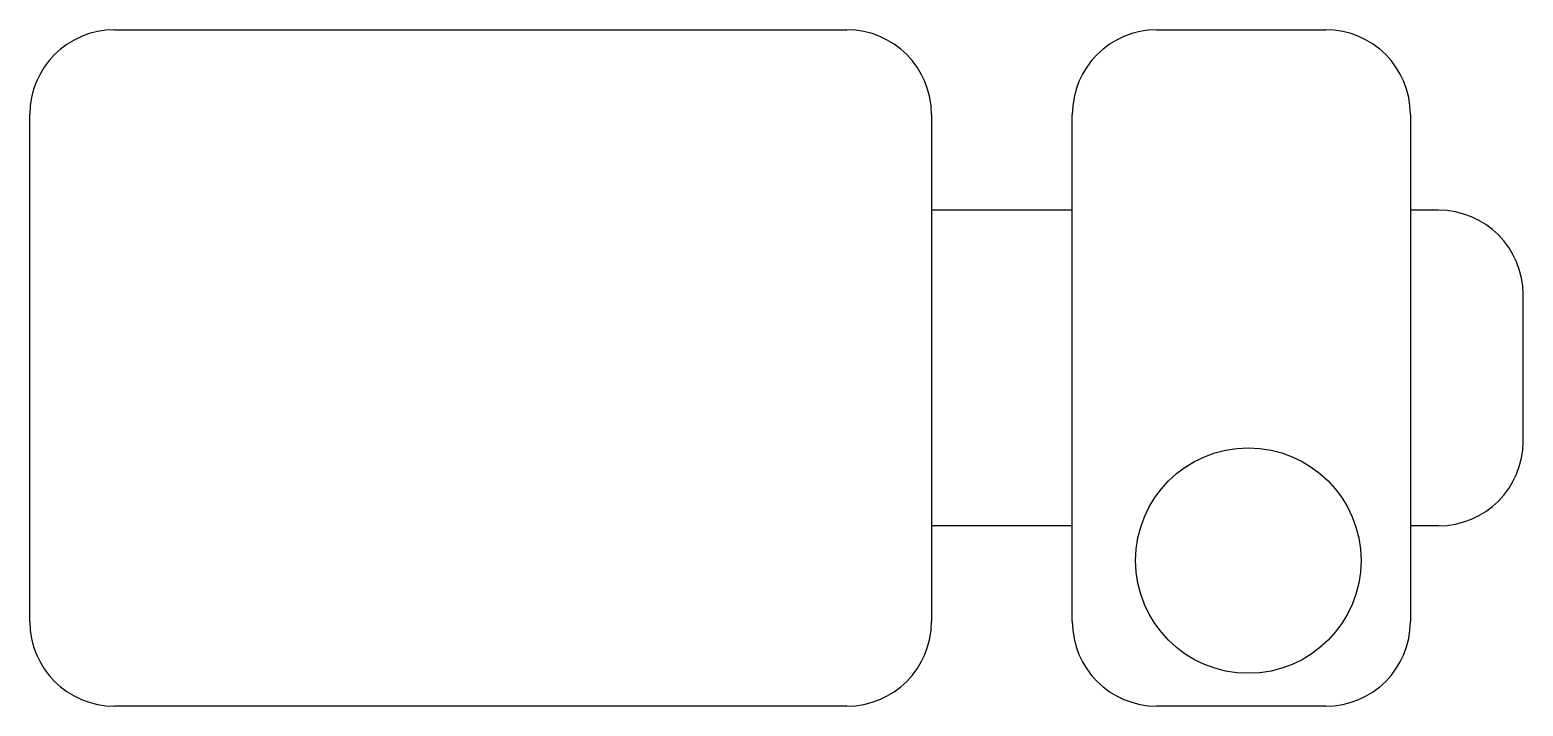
# Model space of a CAD drawing. Header units: millimetres. Extents: x -10099.44 to -10098.91, y 62.413 to 62.653.
import ezdxf

# ---------------------------------------------------------------- set-up
doc = ezdxf.new("R2010")
doc.units = ezdxf.units.MM
doc.header["$LTSCALE"] = 10
doc.layers.add('Tub_equipamentos', color=3, linetype='Continuous')

msp = doc.modelspace()

# ---------------------------------------------------------------- linework, layer by layer
at = {"layer": 'Tub_equipamentos'}
for p, q in [((-10099.40976, 62.65325), (-10099.14976, 62.65325)), ((-10099.03976, 62.65325), (-10098.97976, 62.65325)), ((-10099.43976, 62.44325), (-10099.43976, 62.62325)), ((-10099.11976, 62.62325), (-10099.11976, 62.44325)), ((-10099.06976, 62.44325), (-10099.06976, 62.62325)), ((-10098.94976, 62.62325), (-10098.94976, 62.44325)), ((-10099.06976, 62.58925), (-10099.11976, 62.58925)), ((-10098.93976, 62.58925), (-10098.94976, 62.58925)), ((-10098.90976, 62.50725), (-10098.90976, 62.55925)), ((-10099.06976, 62.47725), (-10099.11976, 62.47725)), ((-10098.93976, 62.47725), (-10098.94976, 62.47725)), ((-10099.14976, 62.41325), (-10099.40976, 62.41325)), ((-10098.97976, 62.41325), (-10099.03976, 62.41325))]:
    msp.add_line(p, q, dxfattribs=at)
at = {"layer": 'Tub_equipamentos', "color": 1}
msp.add_circle((-10099.0073, 62.4649), 0.04, dxfattribs=at)
at = {"layer": 'Tub_equipamentos'}
for centre, start, end in [((-10099.40976, 62.62325), 90, 180), ((-10099.14976, 62.62325), 0, 90), ((-10099.03976, 62.62325), 90, 180), ((-10098.97976, 62.62325), 360, 90), ((-10098.93976, 62.55925), 0, 90), ((-10098.93976, 62.50725), 270, 0), ((-10099.40976, 62.44325), 180, 270), ((-10099.14976, 62.44325), 270, 360), ((-10099.03976, 62.44325), 180, 270), ((-10098.97976, 62.44325), 270, 0)]:
    msp.add_arc(centre, 0.03, start, end, dxfattribs=at)

doc.saveas('drawing.dxf')
